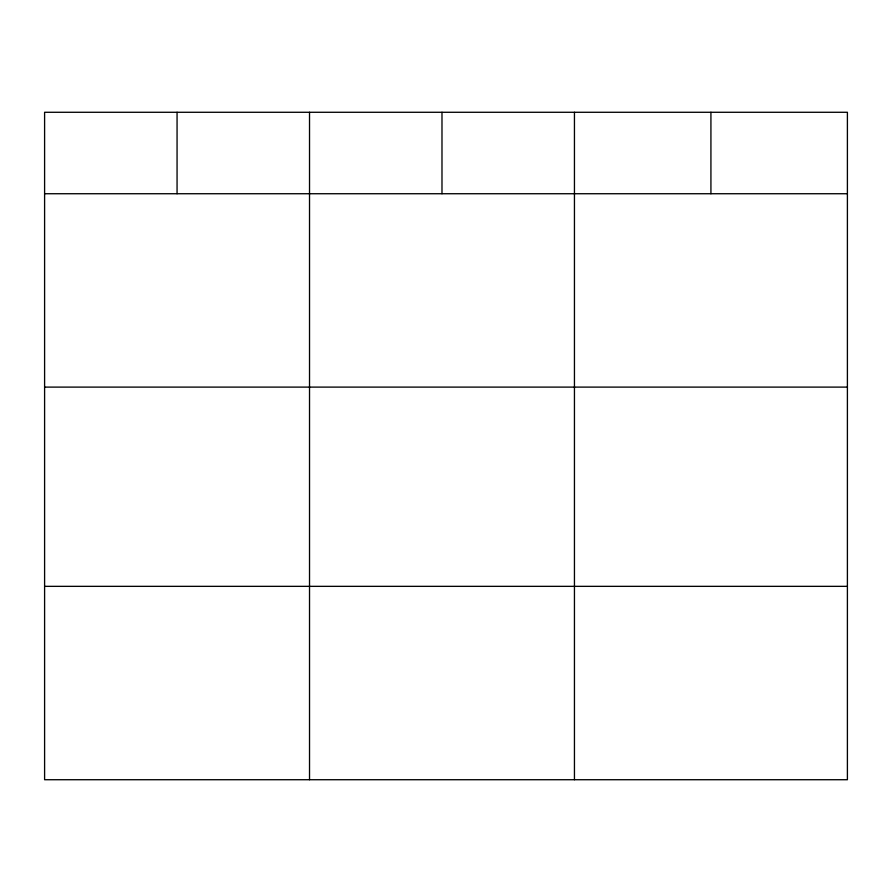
<?xml version="1.0" encoding="UTF-8"?>
<svg xmlns="http://www.w3.org/2000/svg" width="892" height="892" viewBox="0 0 892 892"><rect width="100%" height="100%" fill="white"/><g stroke="black" fill="none" stroke-linecap="round" stroke-linejoin="round"><path stroke-width="1.34" d="M847.4 387.106L847.4 112.281L44.6 112.281L44.6 779.719L847.4 779.719L847.4 387.106L44.6 387.106M44.6 193.731L847.4 193.731M44.6 586.345L847.4 586.345M710.924 112.281L710.924 193.731M574.448 112.281L574.448 779.719M441.986 112.281L441.986 193.731M309.524 112.281L309.524 779.719M177.062 112.281L177.062 193.731"/></g></svg>
